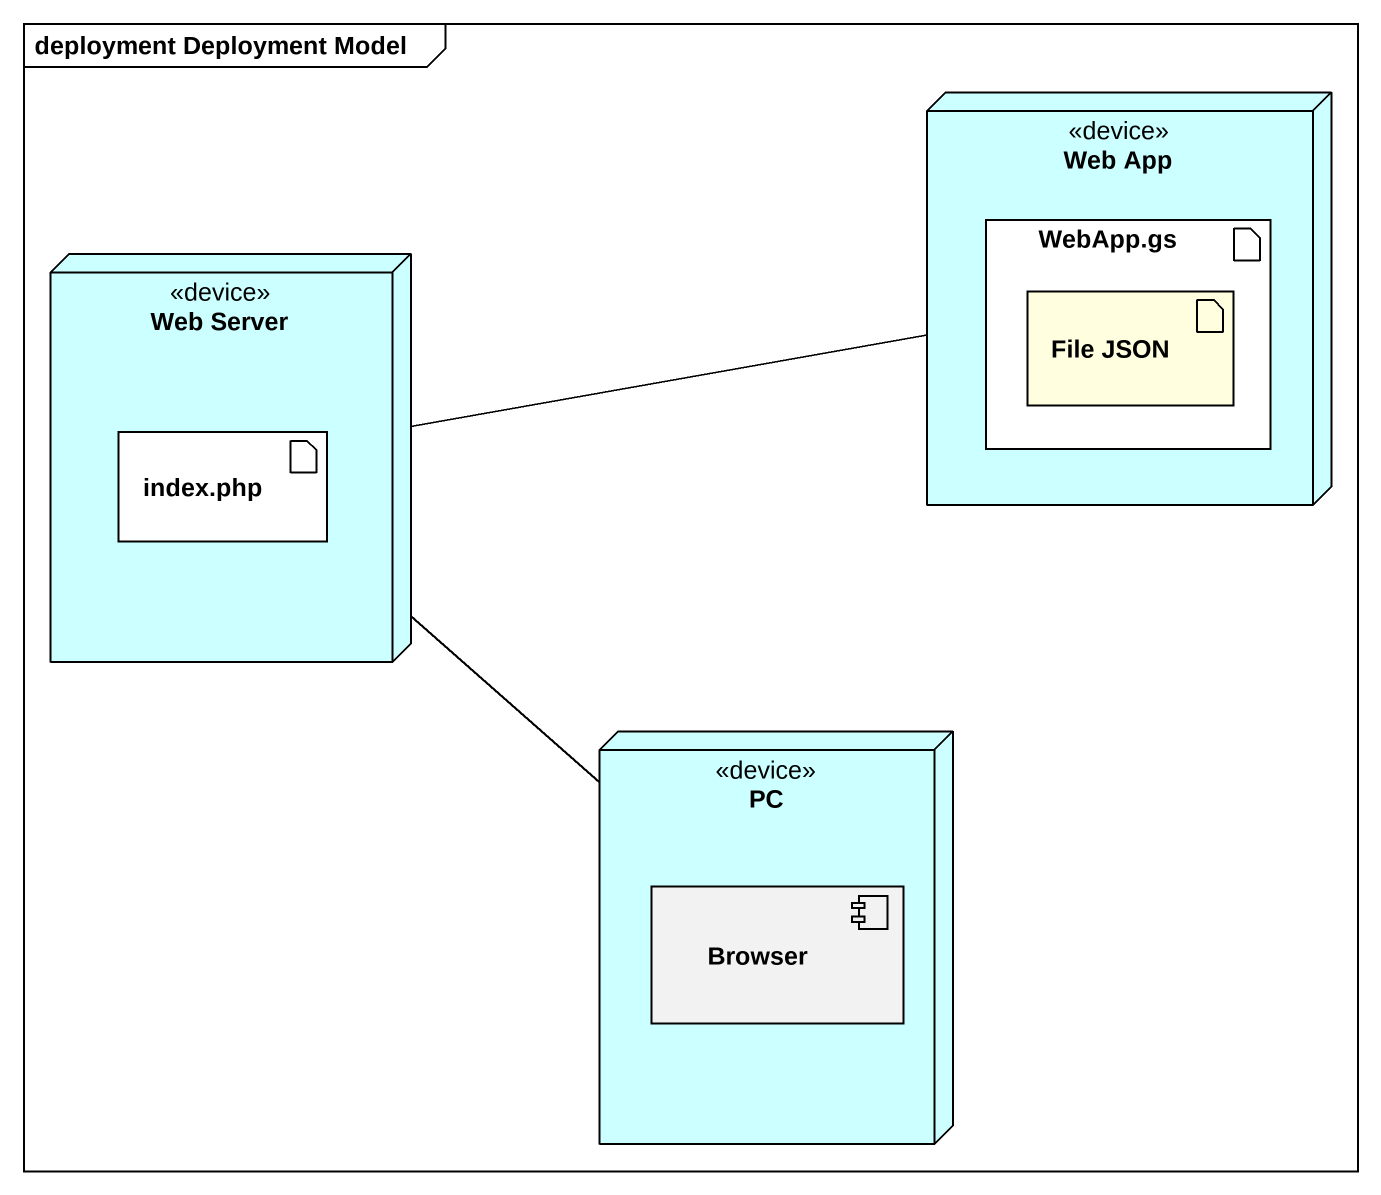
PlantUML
@startuml
mainframe deployment Deployment Model
node "Web App" as Web_App <<device>> #CCFFFF {
  artifact "WebApp.gs" as WebApp_gs #FFFFFF {
    artifact "File JSON" as File_JSON #FFFFE0
  }
}
node "Web Server" as Web_Server <<device>> #CCFFFF {
  artifact "index.php" as index_php #FFFFFF
}
node PC <<device>> #CCFFFF {
  component Browser
}
Web_Server -right- Web_App
PC -up- Web_Server
@enduml
